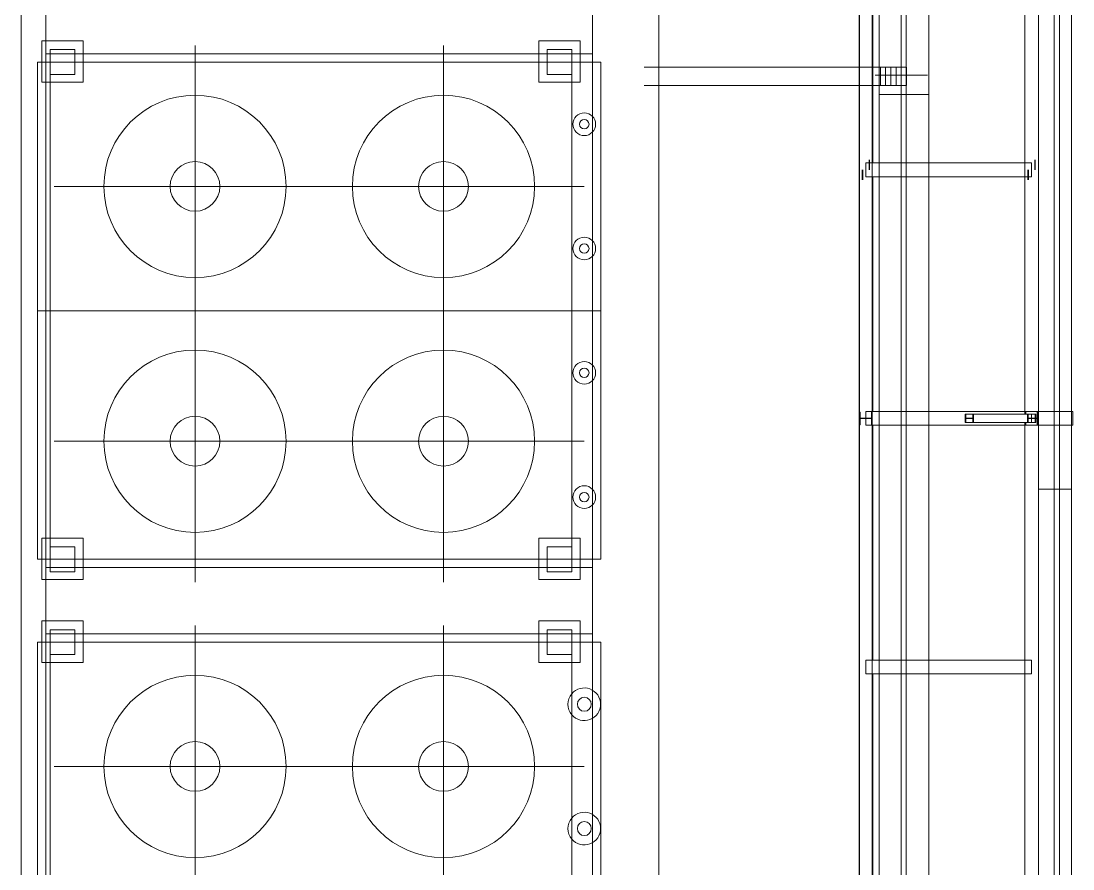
# Model space of a CAD drawing. Header units: inches. Extents: x -1128 to 651, y 96 to 845.
# Drawn here: x -1044.22 to -1032.76, y 690.64 to 699.87 of the extents above; entities that cross this region are included whole.
import ezdxf

# ---------------------------------------------------------------- set-up
doc = ezdxf.new("R2010")
doc.units = ezdxf.units.IN
doc.header["$MEASUREMENT"] = 0
for name, color, linetype in [('Cable Tray', 7, 'Continuous'), ('EQUIPMENT LAYOUT-EMBED 1_DWG$0$Default', 7, 'Continuous'), ('EQUIPMENT LAYOUT-EMBED 1_DWG$0$DwgTemplate', 7, 'Continuous'), ('Layer 1', 7, 'Continuous')]:
    doc.layers.add(name, color=color, linetype=linetype)
doc.layers.add('Cables', color=7, linetype='Continuous', lineweight=0)
doc.layers.add('Layout', color=6, linetype='Continuous', lineweight=18)

# ---------------------------------------------------------------- blocks, each defined once
blk = doc.blocks.new('A$C55974CAD')
at = {"layer": 'EQUIPMENT LAYOUT-EMBED 1_DWG$0$Default', "color": 7, "lineweight": 0}
for centre in [(17.95, 15.6), (19.45, 15.6), (20.95, 15.6), (22.45, 15.6)]:
    blk.add_circle(centre, 0.137, dxfattribs=at)
for centre, start, end in [((13.95, 15.6), 130.359, 270), ((13.95, 15.6), 49.641, 130.359), ((13.95, 15.6), 270, 49.641), ((15.45, 15.6), 130.359, 270), ((15.45, 15.6), 49.641, 130.359), ((15.45, 15.6), 270, 49.641)]:
    blk.add_arc(centre, 0.197, start, end, dxfattribs=at)
at = {"layer": 'EQUIPMENT LAYOUT-EMBED 1_DWG$0$DwgTemplate', "color": 7, "lineweight": 0}
for p, q in [((0, 22.4), (61, 22.4)), ((16.2, 22.1), (10.2, 22.1)), ((10.2, 22.1), (16.2, 22.1)), ((15.956, 22.15), (15.956, 21.65)), ((15.956, 22.15), (15.956, 21.65)), ((16.456, 22.15), (15.956, 22.15)), ((16.456, 22.15), (15.956, 22.15)), ((16.456, 21.65), (16.456, 22.15)), ((16.456, 21.65), (16.456, 22.15)), ((16.956, 22.15), (16.956, 21.65)), ((16.956, 22.15), (16.956, 21.65)), ((17.2, 22.15), (16.956, 22.15)), ((17.2, 22.15), (16.956, 22.15)), ((17.456, 22.15), (17.2, 22.15)), ((17.456, 22.15), (17.2, 22.15)), ((23.2, 22.1), (17.2, 22.1)), ((17.2, 22.1), (23.2, 22.1)), ((17.456, 21.65), (17.456, 22.15)), ((17.456, 21.65), (17.456, 22.15)), ((23.2, 22.15), (22.956, 22.15)), ((23.2, 22.15), (22.956, 22.15)), ((22.956, 22.15), (22.956, 21.65)), ((22.956, 22.15), (22.956, 21.65)), ((23.456, 22.15), (23.2, 22.15)), ((23.456, 22.15), (23.2, 22.15)), ((23.456, 21.65), (23.456, 22.15)), ((23.456, 21.65), (23.456, 22.15)), ((16.05, 22.05), (16.05, 21.75)), ((16.05, 22.05), (16.05, 21.75)), ((16.3, 21.75), (16.3, 22.05)), ((16.3, 22.05), (16.3, 21.75)), ((17.1, 22.05), (17.1, 21.75)), ((17.1, 22.05), (17.1, 21.75)), ((17.35, 21.75), (17.35, 22.05)), ((17.35, 21.75), (17.35, 22.05)), ((23.05, 22.05), (23.05, 21.75)), ((23.05, 22.05), (23.05, 21.75)), ((23.3, 21.75), (23.3, 22.05)), ((23.3, 22.05), (23.3, 21.75)), ((16.05, 21.75), (16.2, 21.75)), ((16.05, 21.75), (16.2, 21.75)), ((17.2, 21.75), (17.35, 21.75)), ((17.2, 21.75), (17.35, 21.75)), ((23.05, 21.75), (23.2, 21.75)), ((23.05, 21.75), (23.2, 21.75)), ((15.956, 21.65), (16.2, 21.65)), ((15.956, 21.65), (16.2, 21.65)), ((16.3, 21.65), (16.456, 21.65)), ((16.3, 21.65), (16.456, 21.65)), ((16.956, 21.65), (17.1, 21.65)), ((16.956, 21.65), (17.1, 21.65)), ((17.2, 21.65), (17.456, 21.65)), ((17.2, 21.65), (17.456, 21.65)), ((22.956, 21.65), (23.2, 21.65)), ((22.956, 21.65), (23.2, 21.65)), ((23.3, 21.65), (23.456, 21.65)), ((23.3, 21.65), (23.456, 21.65)), ((15.956, 16.15), (15.956, 15.65)), ((15.956, 16.15), (15.956, 15.65)), ((16.2, 16.15), (15.956, 16.15)), ((16.2, 16.15), (15.956, 16.15)), ((16.456, 16.15), (16.3, 16.15)), ((16.456, 16.15), (16.3, 16.15)), ((16.456, 15.65), (16.456, 16.15)), ((16.456, 15.65), (16.456, 16.15)), ((16.956, 16.15), (16.956, 15.65)), ((16.956, 16.15), (16.956, 15.65)), ((17.1, 16.15), (16.956, 16.15)), ((17.1, 16.15), (16.956, 16.15)), ((17.456, 16.15), (17.2, 16.15)), ((17.456, 16.15), (17.2, 16.15)), ((17.456, 15.65), (17.456, 16.15)), ((17.456, 15.65), (17.456, 16.15)), ((23.2, 16.15), (22.956, 16.15)), ((23.2, 16.15), (22.956, 16.15)), ((22.956, 16.15), (22.956, 15.65)), ((22.956, 16.15), (22.956, 15.65)), ((23.456, 16.15), (23.3, 16.15)), ((23.456, 16.15), (23.3, 16.15)), ((23.456, 15.65), (23.456, 16.15)), ((23.456, 15.65), (23.456, 16.15)), ((16.2, 16.05), (16.05, 16.05)), ((16.2, 16.05), (16.05, 16.05)), ((16.05, 16.05), (16.05, 15.75)), ((16.05, 16.05), (16.05, 15.75)), ((16.3, 15.75), (16.3, 16.05)), ((16.3, 16.05), (16.3, 15.75)), ((17.1, 16.05), (17.1, 15.75)), ((17.1, 16.05), (17.1, 15.75)), ((17.35, 16.05), (17.2, 16.05)), ((17.35, 16.05), (17.2, 16.05)), ((17.35, 15.75), (17.35, 16.05)), ((17.35, 15.75), (17.35, 16.05)), ((23.05, 16.05), (23.05, 15.75)), ((23.05, 16.05), (23.05, 15.75)), ((23.2, 16.05), (23.05, 16.05)), ((23.2, 16.05), (23.05, 16.05)), ((23.3, 15.75), (23.3, 16.05)), ((23.3, 16.05), (23.3, 15.75)), ((15.956, 15.65), (16.2, 15.65)), ((15.956, 15.65), (16.2, 15.65)), ((16.3, 15.65), (16.456, 15.65)), ((16.3, 15.65), (16.456, 15.65)), ((16.956, 15.65), (17.1, 15.65)), ((16.956, 15.65), (17.1, 15.65)), ((17.2, 15.65), (17.456, 15.65)), ((17.2, 15.65), (17.456, 15.65)), ((22.956, 15.65), (23.2, 15.65)), ((22.956, 15.65), (23.2, 15.65)), ((23.3, 15.65), (23.456, 15.65)), ((23.3, 15.65), (23.456, 15.65)), ((10.2, 15.5), (16.2, 15.5)), ((10.2, 15.5), (16.2, 15.5)), ((17.2, 15.5), (23.2, 15.5)), ((17.2, 15.5), (23.2, 15.5))]:
    blk.add_line(p, q, dxfattribs=at)
at = {"layer": 'EQUIPMENT LAYOUT-EMBED 1_DWG$0$DwgTemplate', "color": 5, "lineweight": 0}
for p, q in [((30.4, 22.4), (9.9, 22.4)), ((13.2, 22.2), (16.2, 22.2)), ((13.2, 22.2), (16.2, 22.2)), ((16.2, 22.2), (16.2, 22.05)), ((16.2, 22.2), (16.2, 22.05)), ((17.2, 22.1), (16.2, 22.1)), ((16.2, 22.1), (17.2, 22.1)), ((16.3, 22.1), (17.1, 22.1)), ((16.3, 22.1), (17.1, 22.1)), ((16.3, 22.05), (16.3, 22.1)), ((16.3, 22.1), (16.3, 22.05)), ((17.1, 22.1), (17.1, 22.05)), ((17.1, 22.1), (17.1, 22.05)), ((17.2, 22.05), (17.2, 22.2)), ((17.2, 22.2), (17.2, 22.05)), ((17.2, 22.2), (20.2, 22.2)), ((17.2, 22.2), (20.2, 22.2)), ((20.2, 22.2), (23.2, 22.2)), ((20.2, 22.2), (23.2, 22.2)), ((20.2, 22.05), (20.2, 22.2)), ((20.2, 22.2), (20.2, 22.05)), ((20.2, 22.2), (20.2, 22.05)), ((20.2, 22.2), (20.2, 22.05)), ((23.2, 22.2), (23.2, 22.05)), ((23.2, 22.2), (23.2, 22.05)), ((24.2, 22.1), (23.2, 22.1)), ((23.2, 22.1), (24.2, 22.1)), ((23.3, 22.05), (23.3, 22.1)), ((23.3, 22.1), (23.3, 22.05)), ((23.3, 22.1), (24.1, 22.1)), ((23.3, 22.1), (24.1, 22.1)), ((13.2, 22.05), (16.2, 22.05)), ((13.2, 22.05), (16.2, 22.05)), ((16.35, 22.05), (16.2, 22.05)), ((16.35, 22.05), (16.2, 22.05)), ((16.2, 22.05), (16.2, 15.75)), ((16.2, 22.05), (16.2, 15.75)), ((16.35, 21.75), (16.35, 22.05)), ((16.35, 21.75), (16.35, 22.05)), ((17.05, 22.05), (17.05, 21.75)), ((17.05, 22.05), (17.05, 21.75)), ((17.2, 22.05), (17.05, 22.05)), ((17.2, 22.05), (17.05, 22.05)), ((17.2, 15.75), (17.2, 22.05)), ((17.2, 22.05), (17.2, 15.75)), ((17.2, 22.05), (20.2, 22.05)), ((17.2, 22.05), (20.2, 22.05)), ((20.2, 22.05), (23.2, 22.05)), ((20.2, 22.05), (23.2, 22.05)), ((20.2, 15.75), (20.2, 22.05)), ((20.2, 22.05), (20.2, 15.75)), ((20.2, 22.05), (20.2, 15.75)), ((20.2, 22.05), (20.2, 15.75)), ((23.2, 22.05), (23.2, 15.75)), ((23.2, 22.05), (23.2, 15.75)), ((23.35, 22.05), (23.2, 22.05)), ((23.35, 22.05), (23.2, 22.05)), ((23.35, 21.75), (23.35, 22.05)), ((23.35, 21.75), (23.35, 22.05)), ((16.2, 21.75), (16.35, 21.75)), ((16.2, 21.75), (16.35, 21.75)), ((16.3, 16.05), (16.3, 21.75)), ((16.3, 21.75), (16.3, 16.05)), ((17.05, 21.75), (17.2, 21.75)), ((17.05, 21.75), (17.2, 21.75)), ((17.1, 21.75), (17.1, 16.05)), ((17.1, 21.75), (17.1, 16.05)), ((23.2, 21.75), (23.35, 21.75)), ((23.2, 21.75), (23.35, 21.75)), ((23.3, 16.05), (23.3, 21.75)), ((23.3, 21.75), (23.3, 16.05)), ((16.2, 21.65), (16.3, 21.65)), ((16.2, 21.65), (16.3, 21.65)), ((17.1, 21.65), (17.2, 21.65)), ((17.1, 21.65), (17.2, 21.65)), ((23.2, 21.65), (23.3, 21.65)), ((23.2, 21.65), (23.3, 21.65)), ((16.3, 16.15), (16.2, 16.15)), ((16.3, 16.15), (16.2, 16.15)), ((17.2, 16.15), (17.1, 16.15)), ((17.2, 16.15), (17.1, 16.15)), ((23.3, 16.15), (23.2, 16.15)), ((23.3, 16.15), (23.2, 16.15)), ((16.35, 16.05), (16.2, 16.05)), ((16.35, 16.05), (16.2, 16.05)), ((16.35, 15.75), (16.35, 16.05)), ((16.35, 15.75), (16.35, 16.05)), ((17.2, 16.05), (17.05, 16.05)), ((17.2, 16.05), (17.05, 16.05)), ((17.05, 16.05), (17.05, 15.75)), ((17.05, 16.05), (17.05, 15.75)), ((23.35, 16.05), (23.2, 16.05)), ((23.35, 16.05), (23.2, 16.05)), ((23.35, 15.75), (23.35, 16.05)), ((23.35, 15.75), (23.35, 16.05)), ((16.2, 15.75), (13.2, 15.75)), ((16.2, 15.75), (13.2, 15.75)), ((16.2, 15.75), (16.35, 15.75)), ((16.2, 15.75), (16.35, 15.75)), ((16.2, 15.75), (16.2, 15.4)), ((16.2, 15.75), (16.2, 15.4)), ((16.3, 15.5), (16.3, 15.75)), ((16.3, 15.75), (16.3, 15.5)), ((17.05, 15.75), (17.2, 15.75)), ((17.05, 15.75), (17.2, 15.75)), ((17.1, 15.75), (17.1, 15.5)), ((17.1, 15.75), (17.1, 15.5)), ((17.2, 15.4), (17.2, 15.75)), ((17.2, 15.75), (17.2, 15.4)), ((20.2, 15.75), (17.2, 15.75)), ((20.2, 15.75), (17.2, 15.75)), ((20.2, 15.4), (20.2, 15.75)), ((20.2, 15.75), (20.2, 15.4)), ((23.2, 15.75), (20.2, 15.75)), ((23.2, 15.75), (20.2, 15.75)), ((20.2, 15.75), (20.2, 15.4)), ((20.2, 15.75), (20.2, 15.4)), ((23.2, 15.75), (23.35, 15.75)), ((23.2, 15.75), (23.35, 15.75)), ((23.2, 15.75), (23.2, 15.4)), ((23.2, 15.75), (23.2, 15.4)), ((23.3, 15.5), (23.3, 15.75)), ((23.3, 15.75), (23.3, 15.5)), ((16.2, 15.65), (16.3, 15.65)), ((16.2, 15.65), (16.3, 15.65)), ((17.1, 15.65), (17.2, 15.65)), ((17.1, 15.65), (17.2, 15.65)), ((23.2, 15.65), (23.3, 15.65)), ((23.2, 15.65), (23.3, 15.65)), ((16.2, 15.5), (17.2, 15.5)), ((16.2, 15.5), (17.2, 15.5)), ((17.1, 15.5), (16.3, 15.5)), ((17.1, 15.5), (16.3, 15.5)), ((23.2, 15.5), (24.2, 15.5)), ((23.2, 15.5), (24.2, 15.5)), ((24.1, 15.5), (23.3, 15.5)), ((24.1, 15.5), (23.3, 15.5)), ((16.2, 15.4), (13.2, 15.4)), ((16.2, 15.4), (13.2, 15.4)), ((20.2, 15.4), (17.2, 15.4)), ((20.2, 15.4), (17.2, 15.4)), ((23.2, 15.4), (20.2, 15.4)), ((23.2, 15.4), (20.2, 15.4))]:
    blk.add_line(p, q, dxfattribs=at)
at = {"layer": 'EQUIPMENT LAYOUT-EMBED 1_DWG$0$DwgTemplate', "color": 1, "lineweight": 0}
for p, q in [((14.7, 18.6), (14.7, 22)), ((18.625, 18.6), (18.625, 22)), ((21.7, 18.6), (21.7, 22)), ((13, 20.3), (16.2, 20.3)), ((16.2, 20.3), (16.3, 20.3)), ((16.3, 20.3), (16.4, 20.3)), ((16.925, 20.3), (17.1, 20.3)), ((17.1, 20.3), (17.2, 20.3)), ((17.2, 20.3), (20.325, 20.3)), ((20, 20.3), (23.2, 20.3)), ((23.2, 20.3), (23.3, 20.3)), ((23.3, 20.3), (23.4, 20.3)), ((14.7, 15.6), (14.7, 19)), ((18.625, 15.6), (18.625, 19)), ((21.7, 15.6), (21.7, 19)), ((13, 17.3), (16.2, 17.3)), ((16.2, 17.3), (16.3, 17.3)), ((16.3, 17.3), (16.4, 17.3)), ((16.925, 17.3), (17.1, 17.3)), ((17.1, 17.3), (17.2, 17.3)), ((17.2, 17.3), (20.325, 17.3)), ((20, 17.3), (23.2, 17.3)), ((23.2, 17.3), (23.3, 17.3)), ((23.3, 17.3), (23.4, 17.3)), ((27.1, 12.283), (0.9, 12.283)), ((0.9, 12.276), (60.976, 12.276)), ((15.817, 12.2), (15.817, 10.2)), ((15.817, 12.2), (15.983, 12.2)), ((15.983, 12.2), (15.983, 10.2)), ((18.817, 12.2), (18.817, 9.7)), ((18.817, 12.2), (18.983, 12.2)), ((18.824, 12.276), (18.824, 12.269)), ((18.976, 12.276), (18.824, 12.276)), ((18.824, 12.269), (18.897, 12.269)), ((18.897, 12.269), (18.897, 12.131)), ((18.903, 12.269), (18.976, 12.269)), ((18.903, 12.131), (18.903, 12.269)), ((18.976, 12.269), (18.976, 12.276)), ((18.983, 12.2), (18.983, 9.7)), ((21.779, 12.245), (21.883, 12.245)), ((21.883, 12.238), (21.779, 12.238)), ((21.817, 12.2), (21.983, 12.2)), ((21.817, 12.2), (21.817, 10.245)), ((21.883, 12.245), (21.883, 12.238)), ((21.9, 12.245), (21.883, 12.245)), ((21.883, 12.238), (21.9, 12.238)), ((21.983, 12.2), (21.983, 12.162)), ((0.9, 12.124), (60.976, 12.124)), ((15.817, 12.117), (12.983, 12.117)), ((18.817, 12.117), (15.983, 12.117)), ((18.824, 12.131), (18.824, 12.124)), ((18.897, 12.131), (18.824, 12.131)), ((18.824, 12.124), (18.976, 12.124)), ((18.976, 12.131), (18.903, 12.131)), ((18.976, 12.124), (18.976, 12.131)), ((21.817, 12.117), (18.983, 12.117)), ((21.917, 12.162), (21.9, 12.162)), ((21.9, 12.155), (21.917, 12.155)), ((21.917, 12.162), (22.021, 12.162)), ((21.917, 12.155), (21.917, 12.162)), ((22.021, 12.155), (21.917, 12.155)), ((21.983, 12.155), (21.983, 10.2)), ((24.817, 12.117), (21.983, 12.117)), ((18.95, 11), (18.85, 11)), ((18.85, 11), (18.85, 10.992)), ((18.85, 11), (18.95, 11)), ((18.85, 10.15), (18.85, 11)), ((18.85, 10.992), (18.897, 10.992)), ((18.897, 10.992), (18.897, 10.908)), ((18.903, 10.908), (18.903, 10.992)), ((18.903, 10.992), (18.95, 10.992)), ((18.95, 10.992), (18.95, 11)), ((18.95, 10.15), (18.95, 11)), ((18.897, 10.908), (18.85, 10.908)), ((18.85, 10.908), (18.85, 10.9)), ((18.85, 10.9), (18.95, 10.9)), ((18.95, 10.908), (18.903, 10.908)), ((18.95, 10.9), (18.95, 10.908)), ((18.85, 10.283), (12.95, 10.283)), ((15.983, 10.2), (15.817, 10.2)), ((18.824, 10.276), (18.824, 10.269)), ((18.85, 10.276), (18.824, 10.276)), ((18.824, 10.269), (18.85, 10.269)), ((18.95, 10.25), (18.85, 10.25)), ((18.85, 10.25), (18.85, 10.242)), ((18.85, 10.242), (18.897, 10.242)), ((18.897, 10.242), (18.897, 10.158)), ((18.903, 10.242), (18.95, 10.242)), ((18.903, 10.158), (18.903, 10.242)), ((24.85, 10.283), (18.95, 10.283)), ((18.976, 10.276), (18.95, 10.276)), ((18.95, 10.269), (18.976, 10.269)), ((18.95, 10.242), (18.95, 10.25)), ((18.976, 10.269), (18.976, 10.276)), ((21.779, 10.245), (21.883, 10.245)), ((21.883, 10.238), (21.779, 10.238)), ((21.817, 10.238), (21.817, 10.2)), ((21.983, 10.2), (21.817, 10.2)), ((21.883, 10.245), (21.883, 10.238)), ((21.9, 10.245), (21.883, 10.245)), ((21.883, 10.238), (21.9, 10.238)), ((21.917, 10.162), (21.9, 10.162)), ((21.917, 10.155), (21.917, 10.162)), ((21.917, 10.162), (22.021, 10.162)), ((60.976, 10.117), (7.16, 10.117)), ((18.824, 10.131), (18.824, 10.124)), ((18.897, 10.131), (18.824, 10.131)), ((18.824, 10.124), (18.976, 10.124)), ((18.897, 10.158), (18.85, 10.158)), ((18.85, 10.158), (18.85, 10.15)), ((18.85, 10.15), (18.95, 10.15)), ((18.95, 10.15), (18.85, 10.15)), ((18.897, 10.15), (18.897, 10.131)), ((18.95, 10.158), (18.903, 10.158)), ((18.903, 10.131), (18.903, 10.15)), ((18.976, 10.131), (18.903, 10.131)), ((18.95, 10.15), (18.95, 10.158)), ((18.976, 10.124), (18.976, 10.131)), ((21.9, 10.155), (21.917, 10.155)), ((22.021, 10.155), (21.917, 10.155)), ((18.983, 9.7), (18.817, 9.7))]:
    blk.add_line(p, q, dxfattribs=at)
at = {"layer": 'EQUIPMENT LAYOUT-EMBED 1_DWG$0$DwgTemplate', "color": 54, "lineweight": 0}
blk.add_line((9.1, 14.7), (31.2, 14.7), dxfattribs=at)
at = {"layer": 'EQUIPMENT LAYOUT-EMBED 1_DWG$0$DwgTemplate', "color": 9, "lineweight": 0}
blk.add_line((18.95, 10.2), (18.85, 10.2), dxfattribs=at)
at = {"layer": 'EQUIPMENT LAYOUT-EMBED 1_DWG$0$DwgTemplate', "color": 7, "lineweight": 0}
for centre, radius in [((14.7, 20.3), 1.1), ((14.7, 20.3), 1.1), ((18.625, 20.3), 1.1), ((18.625, 20.3), 1.1), ((21.7, 20.3), 1.1), ((21.7, 20.3), 1.1), ((14.7, 20.3), 0.3), ((14.7, 20.3), 0.3), ((18.625, 20.3), 0.3), ((18.625, 20.3), 0.3), ((21.7, 20.3), 0.3), ((21.7, 20.3), 0.3), ((14.7, 17.3), 1.1), ((14.7, 17.3), 1.1), ((18.625, 17.3), 1.1), ((18.625, 17.3), 1.1), ((21.7, 17.3), 1.1), ((21.7, 17.3), 1.1), ((14.7, 17.3), 0.3), ((14.7, 17.3), 0.3), ((18.625, 17.3), 0.3), ((18.625, 17.3), 0.3), ((21.7, 17.3), 0.3), ((21.7, 17.3), 0.3), ((13.95, 15.6), 0.0841), ((15.45, 15.6), 0.0841), ((17.95, 15.6), 0.0571), ((19.45, 15.6), 0.0571), ((20.95, 15.6), 0.0571), ((22.45, 15.6), 0.0571)]:
    blk.add_circle(centre, radius, dxfattribs=at)
at = {"layer": 'EQUIPMENT LAYOUT-EMBED 1_DWG$0$DwgTemplate', "color": 5, "lineweight": 0}
for centre in [(17.95, 15.6), (19.45, 15.6), (20.95, 15.6), (22.45, 15.6)]:
    blk.add_circle(centre, 0.137, dxfattribs=at)
for centre, start, end in [((13.95, 15.6), 130.359, 270), ((13.95, 15.6), 270, 49.641), ((15.45, 15.6), 130.359, 270), ((15.45, 15.6), 270, 49.641)]:
    blk.add_arc(centre, 0.197, start, end, dxfattribs=at)
at = {"layer": 'EQUIPMENT LAYOUT-EMBED 1_DWG$0$DwgTemplate', "color": 7, "lineweight": 0}
for centre in [(13.95, 15.6), (15.45, 15.6)]:
    blk.add_arc(centre, 0.197, 49.641, 130.359, dxfattribs=at)

msp = doc.modelspace()

# ---------------------------------------------------------------- linework, layer by layer
at = {"layer": 'Cable Tray', "color": 3, "linetype": 'Continuous', "lineweight": 5}
for p, q in [((-1034.869, 705.402), (-1034.869, 699.075)), ((-1034.869, 705.402), (-1034.869, 699.075)), ((-1034.327, 705.402), (-1034.327, 699.075)), ((-1034.327, 705.402), (-1034.327, 699.075)), ((-1034.681, 699.075), (-1034.869, 699.075)), ((-1034.869, 699.075), (-1034.869, 688.124)), ((-1034.869, 699.075), (-1034.869, 688.124)), ((-1034.665, 699.075), (-1034.681, 699.075)), ((-1034.544, 699.075), (-1034.665, 699.075)), ((-1034.531, 699.075), (-1034.544, 699.075)), ((-1034.327, 699.075), (-1034.531, 699.075)), ((-1034.327, 699.075), (-1034.327, 688.124)), ((-1034.327, 699.075), (-1034.327, 688.124))]:
    msp.add_line(p, q, dxfattribs=at)
for points in [[(-1032.773, 694.774), (-1032.773, 708.152), (-1032.773, 694.774), (-1033.134, 694.774), (-1033.134, 708.152), (-1033, 708.152), (-1032.957, 708.152), (-1032.907, 708.152), (-1032.773, 708.152)], [(-1032.773, 682.058), (-1032.773, 694.774), (-1032.773, 682.058), (-1033.134, 682.058), (-1033.134, 694.774), (-1033, 694.774), (-1032.957, 694.774), (-1032.907, 694.774), (-1032.773, 694.774)]]:
    msp.add_lwpolyline(points, dxfattribs=at)
at = {"layer": 'Cables', "color": 0, "lineweight": 0}
for p, q in [((-1034.574, 733.694), (-1034.574, 681.471)), ((-1032.962, 733.694), (-1032.962, 681.471)), ((-1032.906, 733.694), (-1032.906, 681.471)), ((-1034.631, 707.57), (-1034.631, 681.471))]:
    msp.add_line(p, q, dxfattribs=at)
at = {"layer": 'Layer 1', "color": 1, "lineweight": 5}
for points in [[(-1034.799, 699.171), (-1034.799, 699.371), (-1037.43, 699.371)], [(-1034.799, 699.371), (-1037.43, 699.371)], [(-1034.341, 699.286), (-1034.913, 699.286)], [(-1034.341, 699.286), (-1034.913, 699.286)], [(-1034.57, 699.371), (-1034.742, 699.371), (-1034.742, 699.171), (-1034.856, 699.171)], [(-1034.856, 699.171), (-1034.856, 699.371), (-1034.742, 699.371)], [(-1034.856, 699.371), (-1034.685, 699.371)], [(-1034.57, 699.371), (-1034.685, 699.371), (-1034.685, 699.171)], [(-1034.57, 699.371), (-1034.57, 699.171)], [(-1034.799, 699.171), (-1037.43, 699.171)], [(-1034.799, 699.171), (-1037.43, 699.171)], [(-1034.856, 699.171), (-1034.685, 699.171)], [(-1034.742, 699.171), (-1034.57, 699.171)], [(-1034.57, 699.171), (-1034.685, 699.171)]]:
    msp.add_lwpolyline(points, dxfattribs=at)

# ---------------------------------------------------------------- block references
at = {"layer": 'Layout', "xscale": 0.9025, "yscale": 0.9025, "zscale": 0.9025, "rotation": 90}
msp.add_blockref('A$C55974CAD', (-1024.003, 678.489), dxfattribs=at)

doc.saveas('drawing.dxf')
